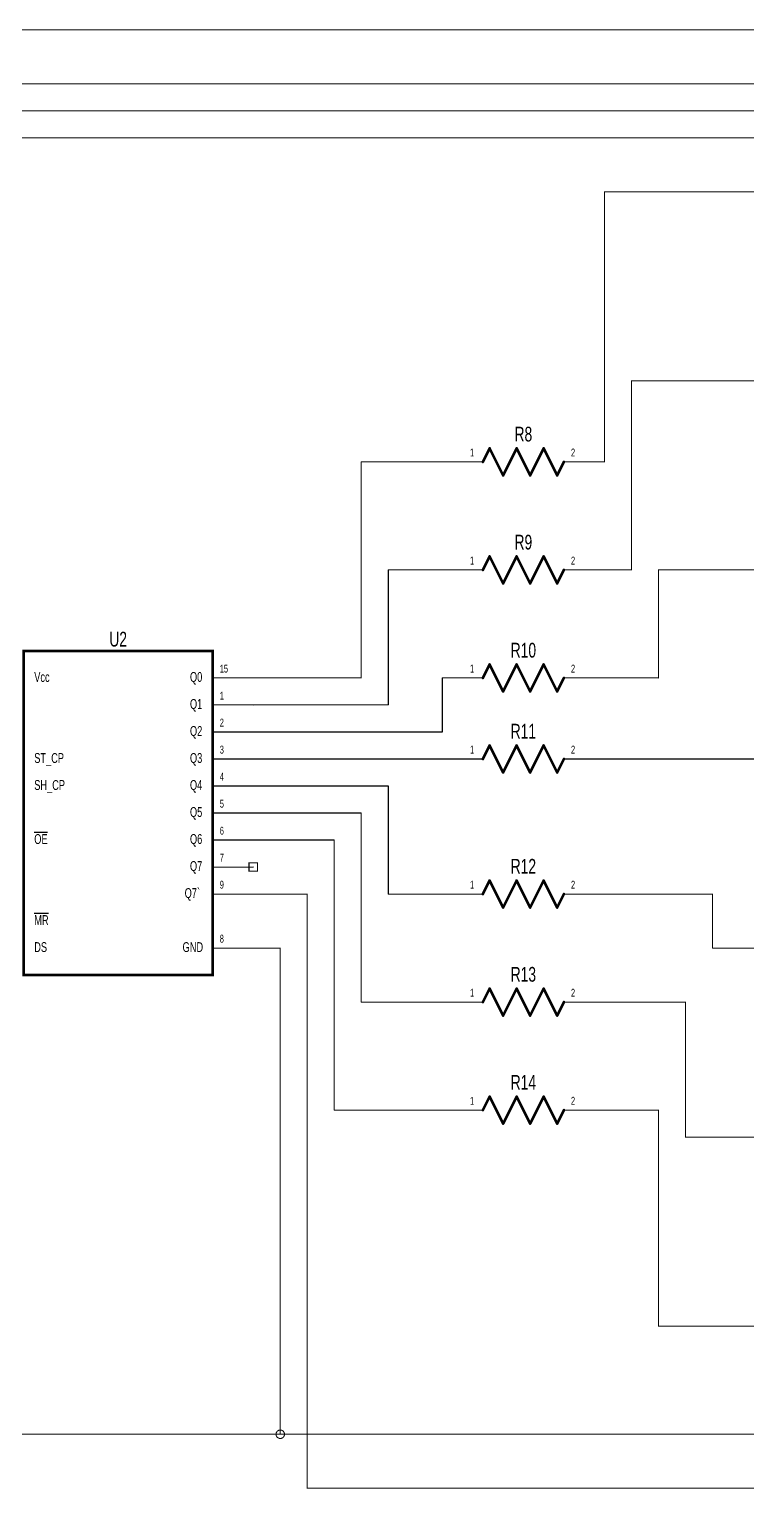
# Model space of a CAD drawing. Extents: x -9.1 to 18.8, y -6.3 to 0.3.
# Drawn here: x 0.97 to 3.63, y -5.1 to 0.3 of the extents above; entities that cross this region are included whole.
import ezdxf
from ezdxf.enums import TextEntityAlignment as Align

# ---------------------------------------------------------------- set-up
doc = ezdxf.new("R2010")
doc.units = 0
for name, color, linetype in [('Element', 253, 'CONTINUOUS'), ('Net', 50, 'CONTINUOUS'), ('Pin', 50, 'CONTINUOUS')]:
    doc.layers.add(name, color=color, linetype=linetype)

msp = doc.modelspace()

# ---------------------------------------------------------------- linework, layer by layer
at = {"layer": 'Element', "linetype": 'CONTINUOUS', "const_width": 0.0049}
for points in [[(2.6475, -1.3, 1), (2.6525, -1.3, 1), (2.6475, -1.3, 1)], [(2.6725, -1.25, 1), (2.6775, -1.25, 1), (2.6725, -1.25, 1)], [(2.6725, -1.25, 1), (2.6775, -1.25, 1), (2.6725, -1.25, 1)], [(2.7725, -1.25, 1), (2.7775, -1.25, 1), (2.7725, -1.25, 1)], [(2.7725, -1.25, 1), (2.7775, -1.25, 1), (2.7725, -1.25, 1)], [(2.8725, -1.25, 1), (2.8775, -1.25, 1), (2.8725, -1.25, 1)], [(2.8725, -1.25, 1), (2.8775, -1.25, 1), (2.8725, -1.25, 1)], [(2.9475, -1.3, 1), (2.9525, -1.3, 1), (2.9475, -1.3, 1)], [(2.7225, -1.35, 1), (2.7275, -1.35, 1), (2.7225, -1.35, 1)], [(2.7225, -1.35, 1), (2.7275, -1.35, 1), (2.7225, -1.35, 1)], [(2.8225, -1.35, 1), (2.8275, -1.35, 1), (2.8225, -1.35, 1)], [(2.8225, -1.35, 1), (2.8275, -1.35, 1), (2.8225, -1.35, 1)], [(2.9225, -1.35, 1), (2.9275, -1.35, 1), (2.9225, -1.35, 1)], [(2.9225, -1.35, 1), (2.9275, -1.35, 1), (2.9225, -1.35, 1)], [(2.6725, -1.65, 1), (2.6775, -1.65, 1), (2.6725, -1.65, 1)], [(2.6725, -1.65, 1), (2.6775, -1.65, 1), (2.6725, -1.65, 1)], [(2.7725, -1.65, 1), (2.7775, -1.65, 1), (2.7725, -1.65, 1)], [(2.7725, -1.65, 1), (2.7775, -1.65, 1), (2.7725, -1.65, 1)], [(2.8725, -1.65, 1), (2.8775, -1.65, 1), (2.8725, -1.65, 1)], [(2.8725, -1.65, 1), (2.8775, -1.65, 1), (2.8725, -1.65, 1)], [(2.6475, -1.7, 1), (2.6525, -1.7, 1), (2.6475, -1.7, 1)], [(2.9475, -1.7, 1), (2.9525, -1.7, 1), (2.9475, -1.7, 1)], [(2.7225, -1.75, 1), (2.7275, -1.75, 1), (2.7225, -1.75, 1)], [(2.7225, -1.75, 1), (2.7275, -1.75, 1), (2.7225, -1.75, 1)], [(2.8225, -1.75, 1), (2.8275, -1.75, 1), (2.8225, -1.75, 1)], [(2.8225, -1.75, 1), (2.8275, -1.75, 1), (2.8225, -1.75, 1)], [(2.9225, -1.75, 1), (2.9275, -1.75, 1), (2.9225, -1.75, 1)], [(2.9225, -1.75, 1), (2.9275, -1.75, 1), (2.9225, -1.75, 1)], [(2.6725, -2.05, 1), (2.6775, -2.05, 1), (2.6725, -2.05, 1)], [(2.6725, -2.05, 1), (2.6775, -2.05, 1), (2.6725, -2.05, 1)], [(2.7725, -2.05, 1), (2.7775, -2.05, 1), (2.7725, -2.05, 1)], [(2.7725, -2.05, 1), (2.7775, -2.05, 1), (2.7725, -2.05, 1)], [(2.8725, -2.05, 1), (2.8775, -2.05, 1), (2.8725, -2.05, 1)], [(2.8725, -2.05, 1), (2.8775, -2.05, 1), (2.8725, -2.05, 1)], [(2.6475, -2.1, 1), (2.6525, -2.1, 1), (2.6475, -2.1, 1)], [(2.9475, -2.1, 1), (2.9525, -2.1, 1), (2.9475, -2.1, 1)], [(2.7225, -2.15, 1), (2.7275, -2.15, 1), (2.7225, -2.15, 1)], [(2.7225, -2.15, 1), (2.7275, -2.15, 1), (2.7225, -2.15, 1)], [(2.8225, -2.15, 1), (2.8275, -2.15, 1), (2.8225, -2.15, 1)], [(2.8225, -2.15, 1), (2.8275, -2.15, 1), (2.8225, -2.15, 1)], [(2.9225, -2.15, 1), (2.9275, -2.15, 1), (2.9225, -2.15, 1)], [(2.9225, -2.15, 1), (2.9275, -2.15, 1), (2.9225, -2.15, 1)], [(2.6725, -2.35, 1), (2.6775, -2.35, 1), (2.6725, -2.35, 1)], [(2.6725, -2.35, 1), (2.6775, -2.35, 1), (2.6725, -2.35, 1)], [(2.7725, -2.35, 1), (2.7775, -2.35, 1), (2.7725, -2.35, 1)], [(2.7725, -2.35, 1), (2.7775, -2.35, 1), (2.7725, -2.35, 1)], [(2.8725, -2.35, 1), (2.8775, -2.35, 1), (2.8725, -2.35, 1)], [(2.8725, -2.35, 1), (2.8775, -2.35, 1), (2.8725, -2.35, 1)], [(2.6475, -2.4, 1), (2.6525, -2.4, 1), (2.6475, -2.4, 1)], [(2.9475, -2.4, 1), (2.9525, -2.4, 1), (2.9475, -2.4, 1)], [(2.7225, -2.45, 1), (2.7275, -2.45, 1), (2.7225, -2.45, 1)], [(2.7225, -2.45, 1), (2.7275, -2.45, 1), (2.7225, -2.45, 1)], [(2.8225, -2.45, 1), (2.8275, -2.45, 1), (2.8225, -2.45, 1)], [(2.8225, -2.45, 1), (2.8275, -2.45, 1), (2.8225, -2.45, 1)], [(2.9225, -2.45, 1), (2.9275, -2.45, 1), (2.9225, -2.45, 1)], [(2.9225, -2.45, 1), (2.9275, -2.45, 1), (2.9225, -2.45, 1)], [(2.6725, -2.85, 1), (2.6775, -2.85, 1), (2.6725, -2.85, 1)], [(2.6725, -2.85, 1), (2.6775, -2.85, 1), (2.6725, -2.85, 1)], [(2.7725, -2.85, 1), (2.7775, -2.85, 1), (2.7725, -2.85, 1)], [(2.7725, -2.85, 1), (2.7775, -2.85, 1), (2.7725, -2.85, 1)], [(2.8725, -2.85, 1), (2.8775, -2.85, 1), (2.8725, -2.85, 1)], [(2.8725, -2.85, 1), (2.8775, -2.85, 1), (2.8725, -2.85, 1)], [(2.6475, -2.9, 1), (2.6525, -2.9, 1), (2.6475, -2.9, 1)], [(2.9475, -2.9, 1), (2.9525, -2.9, 1), (2.9475, -2.9, 1)], [(2.7225, -2.95, 1), (2.7275, -2.95, 1), (2.7225, -2.95, 1)], [(2.7225, -2.95, 1), (2.7275, -2.95, 1), (2.7225, -2.95, 1)], [(2.8225, -2.95, 1), (2.8275, -2.95, 1), (2.8225, -2.95, 1)], [(2.8225, -2.95, 1), (2.8275, -2.95, 1), (2.8225, -2.95, 1)], [(2.9225, -2.95, 1), (2.9275, -2.95, 1), (2.9225, -2.95, 1)], [(2.9225, -2.95, 1), (2.9275, -2.95, 1), (2.9225, -2.95, 1)], [(2.6475, -3.3, 1), (2.6525, -3.3, 1), (2.6475, -3.3, 1)], [(2.6725, -3.25, 1), (2.6775, -3.25, 1), (2.6725, -3.25, 1)], [(2.6725, -3.25, 1), (2.6775, -3.25, 1), (2.6725, -3.25, 1)], [(2.7725, -3.25, 1), (2.7775, -3.25, 1), (2.7725, -3.25, 1)], [(2.7725, -3.25, 1), (2.7775, -3.25, 1), (2.7725, -3.25, 1)], [(2.8725, -3.25, 1), (2.8775, -3.25, 1), (2.8725, -3.25, 1)], [(2.8725, -3.25, 1), (2.8775, -3.25, 1), (2.8725, -3.25, 1)], [(2.9475, -3.3, 1), (2.9525, -3.3, 1), (2.9475, -3.3, 1)], [(2.7225, -3.35, 1), (2.7275, -3.35, 1), (2.7225, -3.35, 1)], [(2.7225, -3.35, 1), (2.7275, -3.35, 1), (2.7225, -3.35, 1)], [(2.8225, -3.35, 1), (2.8275, -3.35, 1), (2.8225, -3.35, 1)], [(2.8225, -3.35, 1), (2.8275, -3.35, 1), (2.8225, -3.35, 1)], [(2.9225, -3.35, 1), (2.9275, -3.35, 1), (2.9225, -3.35, 1)], [(2.9225, -3.35, 1), (2.9275, -3.35, 1), (2.9225, -3.35, 1)], [(2.6725, -3.65, 1), (2.6775, -3.65, 1), (2.6725, -3.65, 1)], [(2.6725, -3.65, 1), (2.6775, -3.65, 1), (2.6725, -3.65, 1)], [(2.7725, -3.65, 1), (2.7775, -3.65, 1), (2.7725, -3.65, 1)], [(2.7725, -3.65, 1), (2.7775, -3.65, 1), (2.7725, -3.65, 1)], [(2.8725, -3.65, 1), (2.8775, -3.65, 1), (2.8725, -3.65, 1)], [(2.8725, -3.65, 1), (2.8775, -3.65, 1), (2.8725, -3.65, 1)], [(2.6475, -3.7, 1), (2.6525, -3.7, 1), (2.6475, -3.7, 1)], [(2.9475, -3.7, 1), (2.9525, -3.7, 1), (2.9475, -3.7, 1)], [(2.7225, -3.75, 1), (2.7275, -3.75, 1), (2.7225, -3.75, 1)], [(2.7225, -3.75, 1), (2.7275, -3.75, 1), (2.7225, -3.75, 1)], [(2.8225, -3.75, 1), (2.8275, -3.75, 1), (2.8225, -3.75, 1)], [(2.8225, -3.75, 1), (2.8275, -3.75, 1), (2.8225, -3.75, 1)], [(2.9225, -3.75, 1), (2.9275, -3.75, 1), (2.9225, -3.75, 1)], [(2.9225, -3.75, 1), (2.9275, -3.75, 1), (2.9225, -3.75, 1)]]:
    msp.add_lwpolyline(points, format="xyb", dxfattribs=at)
at = {"layer": 'Element', "linetype": 'CONTINUOUS', "const_width": 0.0098}
for points in [[(2.65, -1.3), (2.675, -1.25)], [(2.675, -1.25), (2.725, -1.35)], [(2.725, -1.35), (2.775, -1.25)], [(2.775, -1.25), (2.825, -1.35)], [(2.825, -1.35), (2.875, -1.25)], [(2.875, -1.25), (2.925, -1.35)], [(2.925, -1.35), (2.95, -1.3)], [(2.65, -1.7), (2.675, -1.65)], [(2.675, -1.65), (2.725, -1.75)], [(2.725, -1.75), (2.775, -1.65)], [(2.775, -1.65), (2.825, -1.75)], [(2.825, -1.75), (2.875, -1.65)], [(2.875, -1.65), (2.925, -1.75)], [(2.925, -1.75), (2.95, -1.7)], [(0.95, -2), (1.65, -2), (1.65, -3.2), (0.95, -3.2), (0.95, -2)], [(2.65, -2.1), (2.675, -2.05)], [(2.675, -2.05), (2.725, -2.15)], [(2.725, -2.15), (2.775, -2.05)], [(2.775, -2.05), (2.825, -2.15)], [(2.825, -2.15), (2.875, -2.05)], [(2.875, -2.05), (2.925, -2.15)], [(2.925, -2.15), (2.95, -2.1)], [(2.65, -2.4), (2.675, -2.35)], [(2.675, -2.35), (2.725, -2.45)], [(2.725, -2.45), (2.775, -2.35)], [(2.775, -2.35), (2.825, -2.45)], [(2.825, -2.45), (2.875, -2.35)], [(2.875, -2.35), (2.925, -2.45)], [(2.925, -2.45), (2.95, -2.4)], [(2.65, -2.9), (2.675, -2.85)], [(2.675, -2.85), (2.725, -2.95)], [(2.725, -2.95), (2.775, -2.85)], [(2.775, -2.85), (2.825, -2.95)], [(2.825, -2.95), (2.875, -2.85)], [(2.875, -2.85), (2.925, -2.95)], [(2.925, -2.95), (2.95, -2.9)], [(2.65, -3.3), (2.675, -3.25)], [(2.675, -3.25), (2.725, -3.35)], [(2.725, -3.35), (2.775, -3.25)], [(2.775, -3.25), (2.825, -3.35)], [(2.825, -3.35), (2.875, -3.25)], [(2.875, -3.25), (2.925, -3.35)], [(2.925, -3.35), (2.95, -3.3)], [(2.65, -3.7), (2.675, -3.65)], [(2.675, -3.65), (2.725, -3.75)], [(2.725, -3.75), (2.775, -3.65)], [(2.775, -3.65), (2.825, -3.75)], [(2.825, -3.75), (2.875, -3.65)], [(2.875, -3.65), (2.925, -3.75)], [(2.925, -3.75), (2.95, -3.7)]]:
    msp.add_lwpolyline(points, dxfattribs=at)
at = {"layer": 'Net', "linetype": 'CONTINUOUS', "const_width": 0.0039}
for points in [[(0.3, 0.3), (6.4, 0.3)], [(0.4, 0.1), (6.6, 0.1)], [(0.6, 0), (7, 0)], [(0.2, -0.1), (6.7, -0.1)], [(3.1, -1.3), (3.1, -0.3)], [(3.1, -0.3), (3.7, -0.3)], [(3.7, -1), (3.2, -1)], [(3.2, -1), (3.2, -1.7)], [(2.2, -2.1), (2.2, -1.3)], [(2.2, -1.3), (2.5, -1.3)], [(2.3, -2.2), (2.3, -1.7)], [(2.3, -1.7), (2.5, -1.7)], [(3.2, -1.7), (3.1, -1.7)], [(3.7, -1.7), (3.3, -1.7)], [(3.3, -1.7), (3.3, -2.1)], [(1.8, -2.1), (2.2, -2.1)], [(2.5, -2.3), (2.5, -2.1)], [(3.3, -2.1), (3.1, -2.1)], [(1.8, -2.2), (2.3, -2.2)], [(1.8, -2.3), (2.5, -2.3)], [(1.8, -2.4), (2.5, -2.4)], [(3.1, -2.4), (3.7, -2.4)], [(1.8, -2.5), (2.3, -2.5)], [(2.3, -2.5), (2.3, -2.9)], [(1.8, -2.6), (2.2, -2.6)], [(2.2, -2.6), (2.2, -3.3)], [(1.8, -2.7), (2.1, -2.7)], [(2.1, -2.7), (2.1, -3.7)], [(1.8, -2.9), (2, -2.9)], [(2, -2.9), (2, -5.1)], [(2.3, -2.9), (2.5, -2.9)], [(3.1, -2.9), (3.5, -2.9)], [(3.5, -2.9), (3.5, -3.1)], [(1.8, -3.1), (1.9, -3.1)], [(1.9, -3.1), (1.9, -4.9)], [(3.5, -3.1), (3.7, -3.1)], [(2.2, -3.3), (2.5, -3.3)], [(3.1, -3.3), (3.4, -3.3)], [(3.4, -3.3), (3.4, -3.8)], [(2.1, -3.7), (2.5, -3.7)], [(3.1, -3.7), (3.3, -3.7)], [(3.3, -3.7), (3.3, -4.5)], [(3.4, -3.8), (3.7, -3.8)], [(3.3, -4.5), (3.7, -4.5)], [(1.9, -4.9), (-1.6, -4.9)], [(1.8843, -4.9), (1.885, -4.9049), (1.8873, -4.9093), (1.8907, -4.9127), (1.8951, -4.915), (1.9, -4.9157), (1.9049, -4.915), (1.9093, -4.9127), (1.9127, -4.9093), (1.915, -4.9049), (1.9157, -4.9), (1.915, -4.8951), (1.9127, -4.8907), (1.9093, -4.8873), (1.9049, -4.885), (1.9, -4.8843), (1.8951, -4.885), (1.8907, -4.8873), (1.8873, -4.8907), (1.885, -4.8951), (1.8843, -4.9)], [(1.9, -4.9), (3.7, -4.9)], [(2, -5.1), (6.8, -5.1)]]:
    msp.add_lwpolyline(points, dxfattribs=at)
at = {"layer": 'Net', "linetype": 'CONTINUOUS', "const_width": 0.002}
for points in [[(3.099, -0.3, 1), (3.101, -0.3, 1), (3.099, -0.3, 1)], [(3.099, -0.3, 1), (3.101, -0.3, 1), (3.099, -0.3, 1)], [(3.199, -1, 1), (3.201, -1, 1), (3.199, -1, 1)], [(3.199, -1, 1), (3.201, -1, 1), (3.199, -1, 1)], [(2.199, -1.3, 1), (2.201, -1.3, 1), (2.199, -1.3, 1)], [(2.199, -1.3, 1), (2.201, -1.3, 1), (2.199, -1.3, 1)], [(2.499, -1.3, 1), (2.501, -1.3, 1), (2.499, -1.3, 1)], [(3.099, -1.3, 1), (3.101, -1.3, 1), (3.099, -1.3, 1)], [(2.299, -1.7, 1), (2.301, -1.7, 1), (2.299, -1.7, 1)], [(2.299, -1.7, 1), (2.301, -1.7, 1), (2.299, -1.7, 1)], [(2.499, -1.7, 1), (2.501, -1.7, 1), (2.499, -1.7, 1)], [(3.099, -1.7, 1), (3.101, -1.7, 1), (3.099, -1.7, 1)], [(3.199, -1.7, 1), (3.201, -1.7, 1), (3.199, -1.7, 1)], [(3.199, -1.7, 1), (3.201, -1.7, 1), (3.199, -1.7, 1)], [(3.299, -1.7, 1), (3.301, -1.7, 1), (3.299, -1.7, 1)], [(3.299, -1.7, 1), (3.301, -1.7, 1), (3.299, -1.7, 1)], [(1.799, -2.1, 1), (1.801, -2.1, 1), (1.799, -2.1, 1)], [(2.199, -2.1, 1), (2.201, -2.1, 1), (2.199, -2.1, 1)], [(2.199, -2.1, 1), (2.201, -2.1, 1), (2.199, -2.1, 1)], [(2.499, -2.1, 1), (2.501, -2.1, 1), (2.499, -2.1, 1)], [(3.099, -2.1, 1), (3.101, -2.1, 1), (3.099, -2.1, 1)], [(3.299, -2.1, 1), (3.301, -2.1, 1), (3.299, -2.1, 1)], [(3.299, -2.1, 1), (3.301, -2.1, 1), (3.299, -2.1, 1)], [(1.799, -2.2, 1), (1.801, -2.2, 1), (1.799, -2.2, 1)], [(2.299, -2.2, 1), (2.301, -2.2, 1), (2.299, -2.2, 1)], [(2.299, -2.2, 1), (2.301, -2.2, 1), (2.299, -2.2, 1)], [(1.799, -2.3, 1), (1.801, -2.3, 1), (1.799, -2.3, 1)], [(2.499, -2.3, 1), (2.501, -2.3, 1), (2.499, -2.3, 1)], [(2.499, -2.3, 1), (2.501, -2.3, 1), (2.499, -2.3, 1)], [(1.799, -2.4, 1), (1.801, -2.4, 1), (1.799, -2.4, 1)], [(2.499, -2.4, 1), (2.501, -2.4, 1), (2.499, -2.4, 1)], [(3.099, -2.4, 1), (3.101, -2.4, 1), (3.099, -2.4, 1)], [(1.799, -2.5, 1), (1.801, -2.5, 1), (1.799, -2.5, 1)], [(2.299, -2.5, 1), (2.301, -2.5, 1), (2.299, -2.5, 1)], [(2.299, -2.5, 1), (2.301, -2.5, 1), (2.299, -2.5, 1)], [(1.799, -2.6, 1), (1.801, -2.6, 1), (1.799, -2.6, 1)], [(2.199, -2.6, 1), (2.201, -2.6, 1), (2.199, -2.6, 1)], [(2.199, -2.6, 1), (2.201, -2.6, 1), (2.199, -2.6, 1)], [(1.799, -2.7, 1), (1.801, -2.7, 1), (1.799, -2.7, 1)], [(2.099, -2.7, 1), (2.101, -2.7, 1), (2.099, -2.7, 1)], [(2.099, -2.7, 1), (2.101, -2.7, 1), (2.099, -2.7, 1)], [(1.799, -2.9, 1), (1.801, -2.9, 1), (1.799, -2.9, 1)], [(1.999, -2.9, 1), (2.001, -2.9, 1), (1.999, -2.9, 1)], [(1.999, -2.9, 1), (2.001, -2.9, 1), (1.999, -2.9, 1)], [(2.299, -2.9, 1), (2.301, -2.9, 1), (2.299, -2.9, 1)], [(2.299, -2.9, 1), (2.301, -2.9, 1), (2.299, -2.9, 1)], [(2.499, -2.9, 1), (2.501, -2.9, 1), (2.499, -2.9, 1)], [(3.099, -2.9, 1), (3.101, -2.9, 1), (3.099, -2.9, 1)], [(3.499, -2.9, 1), (3.501, -2.9, 1), (3.499, -2.9, 1)], [(3.499, -2.9, 1), (3.501, -2.9, 1), (3.499, -2.9, 1)], [(1.799, -3.1, 1), (1.801, -3.1, 1), (1.799, -3.1, 1)], [(1.899, -3.1, 1), (1.901, -3.1, 1), (1.899, -3.1, 1)], [(1.899, -3.1, 1), (1.901, -3.1, 1), (1.899, -3.1, 1)], [(3.499, -3.1, 1), (3.501, -3.1, 1), (3.499, -3.1, 1)], [(3.499, -3.1, 1), (3.501, -3.1, 1), (3.499, -3.1, 1)], [(2.199, -3.3, 1), (2.201, -3.3, 1), (2.199, -3.3, 1)], [(2.199, -3.3, 1), (2.201, -3.3, 1), (2.199, -3.3, 1)], [(2.499, -3.3, 1), (2.501, -3.3, 1), (2.499, -3.3, 1)], [(3.099, -3.3, 1), (3.101, -3.3, 1), (3.099, -3.3, 1)], [(3.399, -3.3, 1), (3.401, -3.3, 1), (3.399, -3.3, 1)], [(3.399, -3.3, 1), (3.401, -3.3, 1), (3.399, -3.3, 1)], [(2.099, -3.7, 1), (2.101, -3.7, 1), (2.099, -3.7, 1)], [(2.099, -3.7, 1), (2.101, -3.7, 1), (2.099, -3.7, 1)], [(2.499, -3.7, 1), (2.501, -3.7, 1), (2.499, -3.7, 1)], [(3.099, -3.7, 1), (3.101, -3.7, 1), (3.099, -3.7, 1)], [(3.299, -3.7, 1), (3.301, -3.7, 1), (3.299, -3.7, 1)], [(3.299, -3.7, 1), (3.301, -3.7, 1), (3.299, -3.7, 1)], [(3.399, -3.8, 1), (3.401, -3.8, 1), (3.399, -3.8, 1)], [(3.399, -3.8, 1), (3.401, -3.8, 1), (3.399, -3.8, 1)], [(3.299, -4.5, 1), (3.301, -4.5, 1), (3.299, -4.5, 1)], [(3.299, -4.5, 1), (3.301, -4.5, 1), (3.299, -4.5, 1)], [(1.8833, -4.9, 1), (1.8852, -4.9, 1), (1.8833, -4.9, 1)], [(1.899, -4.9, 1), (1.901, -4.9, 1), (1.899, -4.9, 1)], [(1.899, -4.9, 1), (1.901, -4.9, 1), (1.899, -4.9, 1)], [(1.899, -4.9, 1), (1.901, -4.9, 1), (1.899, -4.9, 1)], [(1.999, -5.1, 1), (2.001, -5.1, 1), (1.999, -5.1, 1)], [(1.999, -5.1, 1), (2.001, -5.1, 1), (1.999, -5.1, 1)]]:
    msp.add_lwpolyline(points, format="xyb", dxfattribs=at)
at = {"layer": 'Pin', "linetype": 'CONTINUOUS', "const_width": 0.002}
for points in [[(2.499, -1.3, 1), (2.501, -1.3, 1), (2.499, -1.3, 1)], [(2.649, -1.3, 1), (2.651, -1.3, 1), (2.649, -1.3, 1)], [(2.949, -1.3, 1), (2.951, -1.3, 1), (2.949, -1.3, 1)], [(3.099, -1.3, 1), (3.101, -1.3, 1), (3.099, -1.3, 1)], [(2.499, -1.7, 1), (2.501, -1.7, 1), (2.499, -1.7, 1)], [(2.649, -1.7, 1), (2.651, -1.7, 1), (2.649, -1.7, 1)], [(2.949, -1.7, 1), (2.951, -1.7, 1), (2.949, -1.7, 1)], [(3.099, -1.7, 1), (3.101, -1.7, 1), (3.099, -1.7, 1)], [(1.649, -2.1, 1), (1.651, -2.1, 1), (1.649, -2.1, 1)], [(1.799, -2.1, 1), (1.801, -2.1, 1), (1.799, -2.1, 1)], [(2.499, -2.1, 1), (2.501, -2.1, 1), (2.499, -2.1, 1)], [(2.649, -2.1, 1), (2.651, -2.1, 1), (2.649, -2.1, 1)], [(2.949, -2.1, 1), (2.951, -2.1, 1), (2.949, -2.1, 1)], [(3.099, -2.1, 1), (3.101, -2.1, 1), (3.099, -2.1, 1)], [(1.649, -2.2, 1), (1.651, -2.2, 1), (1.649, -2.2, 1)], [(1.799, -2.2, 1), (1.801, -2.2, 1), (1.799, -2.2, 1)], [(1.649, -2.3, 1), (1.651, -2.3, 1), (1.649, -2.3, 1)], [(1.799, -2.3, 1), (1.801, -2.3, 1), (1.799, -2.3, 1)], [(1.649, -2.4, 1), (1.651, -2.4, 1), (1.649, -2.4, 1)], [(1.799, -2.4, 1), (1.801, -2.4, 1), (1.799, -2.4, 1)], [(2.499, -2.4, 1), (2.501, -2.4, 1), (2.499, -2.4, 1)], [(2.649, -2.4, 1), (2.651, -2.4, 1), (2.649, -2.4, 1)], [(2.949, -2.4, 1), (2.951, -2.4, 1), (2.949, -2.4, 1)], [(3.099, -2.4, 1), (3.101, -2.4, 1), (3.099, -2.4, 1)], [(1.649, -2.5, 1), (1.651, -2.5, 1), (1.649, -2.5, 1)], [(1.799, -2.5, 1), (1.801, -2.5, 1), (1.799, -2.5, 1)], [(1.649, -2.6, 1), (1.651, -2.6, 1), (1.649, -2.6, 1)], [(1.799, -2.6, 1), (1.801, -2.6, 1), (1.799, -2.6, 1)], [(1.649, -2.7, 1), (1.651, -2.7, 1), (1.649, -2.7, 1)], [(1.799, -2.7, 1), (1.801, -2.7, 1), (1.799, -2.7, 1)], [(1.649, -2.8, 1), (1.651, -2.8, 1), (1.649, -2.8, 1)], [(1.799, -2.8, 1), (1.801, -2.8, 1), (1.799, -2.8, 1)], [(1.649, -2.9, 1), (1.651, -2.9, 1), (1.649, -2.9, 1)], [(1.799, -2.9, 1), (1.801, -2.9, 1), (1.799, -2.9, 1)], [(2.499, -2.9, 1), (2.501, -2.9, 1), (2.499, -2.9, 1)], [(2.649, -2.9, 1), (2.651, -2.9, 1), (2.649, -2.9, 1)], [(2.949, -2.9, 1), (2.951, -2.9, 1), (2.949, -2.9, 1)], [(3.099, -2.9, 1), (3.101, -2.9, 1), (3.099, -2.9, 1)], [(1.649, -3.1, 1), (1.651, -3.1, 1), (1.649, -3.1, 1)], [(1.799, -3.1, 1), (1.801, -3.1, 1), (1.799, -3.1, 1)], [(2.499, -3.3, 1), (2.501, -3.3, 1), (2.499, -3.3, 1)], [(2.649, -3.3, 1), (2.651, -3.3, 1), (2.649, -3.3, 1)], [(2.949, -3.3, 1), (2.951, -3.3, 1), (2.949, -3.3, 1)], [(3.099, -3.3, 1), (3.101, -3.3, 1), (3.099, -3.3, 1)], [(2.499, -3.7, 1), (2.501, -3.7, 1), (2.499, -3.7, 1)], [(2.649, -3.7, 1), (2.651, -3.7, 1), (2.649, -3.7, 1)], [(2.949, -3.7, 1), (2.951, -3.7, 1), (2.949, -3.7, 1)], [(3.099, -3.7, 1), (3.101, -3.7, 1), (3.099, -3.7, 1)]]:
    msp.add_lwpolyline(points, format="xyb", dxfattribs=at)
at = {"layer": 'Pin', "linetype": 'CONTINUOUS', "const_width": 0.0039}
for points in [[(2.65, -1.3), (2.5, -1.3)], [(2.95, -1.3), (3.1, -1.3)], [(2.65, -1.7), (2.5, -1.7)], [(2.95, -1.7), (3.1, -1.7)], [(1.65, -2.1), (1.8, -2.1)], [(2.65, -2.1), (2.5, -2.1)], [(2.95, -2.1), (3.1, -2.1)], [(1.65, -2.2), (1.8, -2.2)], [(1.65, -2.3), (1.8, -2.3)], [(1.65, -2.4), (1.8, -2.4)], [(2.65, -2.4), (2.5, -2.4)], [(2.95, -2.4), (3.1, -2.4)], [(1.65, -2.5), (1.8, -2.5)], [(1.65, -2.6), (1.8, -2.6)], [(1.65, -2.7), (1.8, -2.7)], [(1.65, -2.8), (1.8, -2.8)], [(1.7843, -2.7843), (1.8157, -2.7843), (1.8157, -2.8157), (1.7843, -2.8157), (1.7843, -2.7843)], [(1.65, -2.9), (1.8, -2.9)], [(2.65, -2.9), (2.5, -2.9)], [(2.95, -2.9), (3.1, -2.9)], [(1.65, -3.1), (1.8, -3.1)], [(2.65, -3.3), (2.5, -3.3)], [(2.95, -3.3), (3.1, -3.3)], [(2.65, -3.7), (2.5, -3.7)], [(2.95, -3.7), (3.1, -3.7)]]:
    msp.add_lwpolyline(points, dxfattribs=at)

# ---------------------------------------------------------------- texts
at = {"layer": 'Element', "width": 0.7}
for s, p in [('R8', (2.8, -1.2409)), ('R9', (2.8, -1.6409)), ('U2', (1.3, -2)), ('R10', (2.8, -2.0409)), ('R11', (2.8, -2.3409)), ('R12', (2.8, -2.8409)), ('R13', (2.8, -3.2409)), ('R14', (2.8, -3.6409))]:
    msp.add_text(s, height=0.0547, dxfattribs=at).set_placement(p, align=Align.BOTTOM_CENTER)
at = {"layer": 'Pin', "width": 0.7}
for s, height, p in [('1', 0.0292, (2.6024, -1.2508)), ('2', 0.0292, (2.9762, -1.2508)), ('1', 0.0292, (2.6024, -1.6508)), ('2', 0.0292, (2.9762, -1.6508)), ('15', 0.0292, (1.6762, -2.0508)), ('1', 0.0292, (2.6024, -2.0508)), ('2', 0.0292, (2.9762, -2.0508)), ('Vcc', 0.0365, (0.9894, -2.0781)), ('Q0', 0.0365, (1.5658, -2.0781)), ('1', 0.0292, (1.6762, -2.1508)), ('Q1', 0.0365, (1.5658, -2.1781)), ('2', 0.0292, (1.6762, -2.2508)), ('Q2', 0.0365, (1.5658, -2.2781)), ('ST_CP', 0.0365, (0.9894, -2.3781)), ('Q3', 0.0365, (1.5658, -2.3781)), ('3', 0.0292, (1.6762, -2.3508)), ('1', 0.0292, (2.6024, -2.3508)), ('2', 0.0292, (2.9762, -2.3508)), ('SH_CP', 0.0365, (0.9894, -2.4781)), ('Q4', 0.0365, (1.5658, -2.4781)), ('4', 0.0292, (1.6762, -2.4508)), ('Q5', 0.0365, (1.5658, -2.5781)), ('5', 0.0292, (1.6762, -2.5508)), ('%%oOE%%o', 0.0365, (0.9894, -2.6781)), ('Q6', 0.0365, (1.5658, -2.6781)), ('6', 0.0292, (1.6762, -2.6508)), ('7', 0.0292, (1.6762, -2.7508)), ('Q7', 0.0365, (1.5658, -2.7781)), ('9', 0.0292, (1.6762, -2.8508)), ('1', 0.0292, (2.6024, -2.8508)), ('2', 0.0292, (2.9762, -2.8508)), ('Q7`', 0.0365, (1.5461, -2.8781)), ('%%oMR%%o', 0.0365, (0.9894, -2.9781)), ('DS', 0.0365, (0.9894, -3.0781)), ('GND', 0.0365, (1.5385, -3.0781)), ('8', 0.0292, (1.6762, -3.0508)), ('1', 0.0292, (2.6024, -3.2508)), ('2', 0.0292, (2.9762, -3.2508)), ('1', 0.0292, (2.6024, -3.6508)), ('2', 0.0292, (2.9762, -3.6508))]:
    msp.add_text(s, height=height, dxfattribs=at).set_placement(p, align=Align.TOP_LEFT)

doc.saveas('drawing.dxf')
